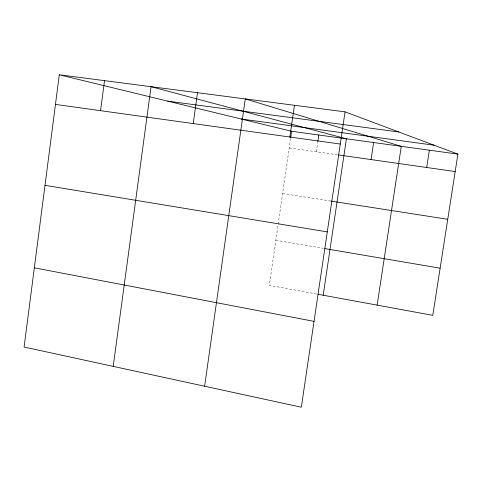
<?xml version="1.0" encoding="UTF-8"?>
<svg xmlns="http://www.w3.org/2000/svg" width="482" height="482" viewBox="0 0 482 482"><rect width="100%" height="100%" fill="white"/><g stroke="black" fill="none" stroke-linecap="round" stroke-linejoin="round"><path stroke-width="0.36" stroke-dasharray="2.41 1.81" d="M290.58 138.515L269.317 285.356L316.596 294.026M316.343 151.788L317.734 142.304M289.218 147.926L337.942 154.861M282.609 193.547L331.098 201.108M275.849 240.277L323.35 248.344"/><path stroke-width="0.72" d="M59.292 74.782L24.1 347.04L301.328 407.218L345.052 111.854L59.292 74.782L291.628 131.273L457.9 154.12L432.788 315.336L318.06 294.291M100.551 110.685L104.528 80.651M113.21 366.386L151.053 86.688L346.407 138.804L323.199 295.237M193.234 123.579L197.5 92.713M204.633 386.227L245.278 98.906L401.277 146.341L377.141 305.13M289.851 137.021L294.442 105.287M290.682 137.792L291.628 131.273M317.837 141.575L318.801 135.008M371.074 159.578L373.628 142.539M426.703 167.495L429.366 150.197M167.64 101.13L398.753 131.966M241.145 119L434.101 145.209M55.466 104.407L340.286 144.04M338.689 154.969L455.183 171.55M331.098 201.108L447.748 219.298M45.007 185.329L327.284 231.89M324.826 248.598L440.132 268.185M34.343 267.817L314.035 321.367M345.052 111.854L457.9 154.12"/></g></svg>
